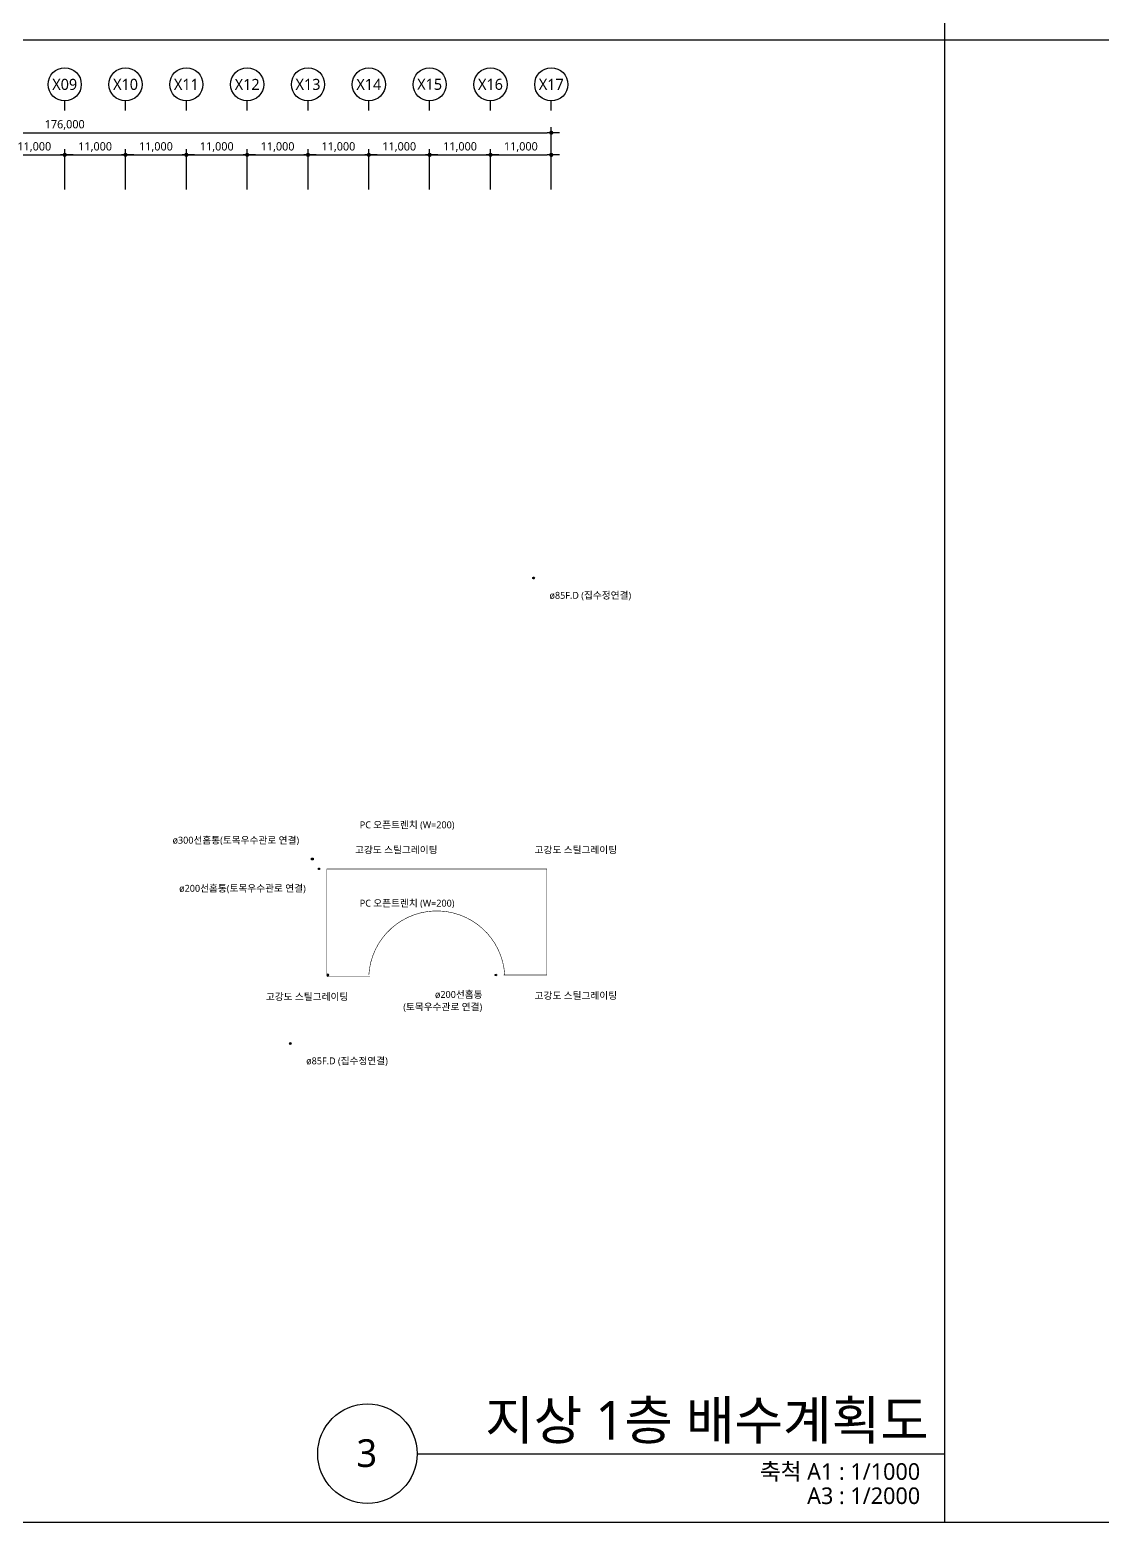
# Model space of a CAD drawing. Header units: millimetres. Extents: x 5104319 to 6731528, y 2502930 to 3039130.
# Drawn here: x 5298255 to 5492192, y 2502930 to 2772840 of the extents above; entities that cross this region are included whole.
import ezdxf
from ezdxf.enums import TextEntityAlignment as Align

# ---------------------------------------------------------------- set-up
doc = ezdxf.new("R2010")
doc.units = ezdxf.units.MM
doc.header["$PDMODE"] = 1
doc.linetypes.add('DIVIDE2', pattern=[15.875, 6.35, -3.175, 0, -3.175, 0, -3.175])
doc.linetypes.add('HID', pattern=[2.3, 1.5, -0.8])
doc.layers.get('Defpoints').update_dxf_attribs({"color": 140})
for name, color, linetype in [('0-아연도 그레이팅 커버', 6, 'DIVIDE2'), ('0-오픈트랜치', 2, 'HID'), ('D-1', 6, 'Continuous'), ('D-2', 6, 'Continuous'), ('SYM', 253, 'Continuous')]:
    doc.layers.add(name, color=color, linetype=linetype)
for name, color, linetype, lineweight in [('A-AXIS-BUBL', 7, 'Continuous', 25), ('A-DIMS', 7, 'Continuous', 25), ('A-MKXS-TEXT1', 3, 'Continuous', 25), ('A-XXXX-SYMB', 7, 'Continuous', 25), ('A-XXXX-TXT1', 3, 'Continuous', 25), ('A-XXXX-TXT2', 3, 'Continuous', 25)]:
    doc.layers.add(name, color=color, linetype=linetype, lineweight=lineweight)
doc.styles.add('HY울릉도L', font='')
doc.styles.add('맑은고딕', font='malgun.ttf')
doc.styles.get('HY울릉도L').set_extended_font_data('HYwulM')
doc.dimstyles.new('CDIM', dxfattribs={"dimtxt": 3, "dimasz": 1.5, "dimexe": 2, "dimexo": 1, "dimgap": 1, "dimtad": 1, "dimdec": 0, "dimrnd": 0.5, "dimzin": 0, "dimdsep": 32, "dimlunit": 6, "dimtxsty": 'HY울릉도L', "dimblk1": '_CIDOT', "dimblk2": '_CIDOT', "dimsah": 1, "dimcen": 5.5, "dimclrd": 2, "dimclre": 2, "dimclrt": 7, "dimadec": 0, "dimazin": 0, "dimtfac": 1, "dimtdec": 0, "dimtix": 1, "dimtmove": 2, "dimatfit": 1, "dimldrblk": '_CIDOT', "dimfxl": 1, "dimtolj": 1, "dimtzin": 0, "dimlwd": -1, "dimarcsym": 0})

# ---------------------------------------------------------------- blocks, each defined once
blk = doc.blocks.new('_CIDOT')
at = {"color": 0, "linetype": 'ByBlock'}
blk.add_line((2, 0), (-1, 0), dxfattribs=at)
at = {"color": 0, "linetype": 'ByBlock', "const_width": 0.5}
blk.add_lwpolyline([(-0.25, 0, 1), (0.25, 0, 1)], format="xyb", close=True, dxfattribs=at)
blk = doc.blocks.new('*D35')
at = {"layer": 'A-DIMS', "lineweight": -2, "transparency": 16777216}
for p, q in [((203693.0126114404, 255620.5923965098), (203693.0126114404, 262870.5923964344)), ((214693.0126114404, 255620.5923964912), (214693.0126114404, 262870.5923964344))]:
    blk.add_line(p, q, dxfattribs=at)
at = {"layer": 'A-DIMS', "transparency": 16777216}
blk.add_line((204443.0126114404, 261870.5923964344), (213943.0126114404, 261870.5923964344), dxfattribs=at)
at = {"layer": 'Defpoints', "color": 0, "transparency": 16777216}
for p in [(214693.0126114404, 261870.5923964344), (203693.0126114404, 255120.5923965098), (214693.0126114404, 255120.5923964912)]:
    blk.add_point(p, dxfattribs=at)
at = {"layer": 'A-DIMS', "transparency": 16777216, "xscale": 750, "yscale": 750, "zscale": 750, "rotation": 180}
blk.add_blockref('_CIDOT', (203693.0126114404, 261870.5923964344), dxfattribs=at)
at = {"layer": 'A-DIMS', "transparency": 16777216, "xscale": 750, "yscale": 750, "zscale": 750}
blk.add_blockref('_CIDOT', (214693.0126114404, 261870.5923964344), dxfattribs=at)
at = {"layer": 'A-DIMS', "color": 3, "transparency": 16777216, "insert": (209193.0126114404, 263275.4837007822), "char_height": 1500, "attachment_point": 5, "style": '맑은고딕'}
blk.add_mtext('\\A1;11,000', dxfattribs=at)
blk = doc.blocks.new('*D36')
at = {"layer": 'A-DIMS', "lineweight": -2, "transparency": 16777216}
for p, q in [((214693.0126114404, 255620.5923964912), (214693.0126114404, 262870.5923964158)), ((225693.0126114404, 255620.5923964726), (225693.0126114404, 262870.5923964158))]:
    blk.add_line(p, q, dxfattribs=at)
at = {"layer": 'A-DIMS', "transparency": 16777216}
blk.add_line((215443.0126114404, 261870.5923964158), (224943.0126114404, 261870.5923964158), dxfattribs=at)
at = {"layer": 'Defpoints', "color": 0, "transparency": 16777216}
for p in [(225693.0126114404, 261870.5923964158), (214693.0126114404, 255120.5923964912), (225693.0126114404, 255120.5923964726)]:
    blk.add_point(p, dxfattribs=at)
at = {"layer": 'A-DIMS', "transparency": 16777216, "xscale": 750, "yscale": 750, "zscale": 750, "rotation": 180}
blk.add_blockref('_CIDOT', (214693.0126114404, 261870.5923964158), dxfattribs=at)
at = {"layer": 'A-DIMS', "transparency": 16777216, "xscale": 750, "yscale": 750, "zscale": 750}
blk.add_blockref('_CIDOT', (225693.0126114404, 261870.5923964158), dxfattribs=at)
at = {"layer": 'A-DIMS', "color": 3, "transparency": 16777216, "insert": (220193.0126114404, 263275.4837007636), "char_height": 1500, "attachment_point": 5, "style": '맑은고딕'}
blk.add_mtext('\\A1;11,000', dxfattribs=at)
blk = doc.blocks.new('*D37')
at = {"layer": 'A-DIMS', "lineweight": -2, "transparency": 16777216}
for p, q in [((225693.0126114404, 255620.5923964726), (225693.0126114404, 262870.5923963971)), ((236693.0126114404, 255620.592396454), (236693.0126114404, 262870.5923963971))]:
    blk.add_line(p, q, dxfattribs=at)
at = {"layer": 'A-DIMS', "transparency": 16777216}
blk.add_line((226443.0126114404, 261870.5923963971), (235943.0126114404, 261870.5923963971), dxfattribs=at)
at = {"layer": 'Defpoints', "color": 0, "transparency": 16777216}
for p in [(236693.0126114404, 261870.5923963971), (225693.0126114404, 255120.5923964726), (236693.0126114404, 255120.592396454)]:
    blk.add_point(p, dxfattribs=at)
at = {"layer": 'A-DIMS', "transparency": 16777216, "xscale": 750, "yscale": 750, "zscale": 750, "rotation": 180}
blk.add_blockref('_CIDOT', (225693.0126114404, 261870.5923963971), dxfattribs=at)
at = {"layer": 'A-DIMS', "transparency": 16777216, "xscale": 750, "yscale": 750, "zscale": 750}
blk.add_blockref('_CIDOT', (236693.0126114404, 261870.5923963971), dxfattribs=at)
at = {"layer": 'A-DIMS', "color": 3, "transparency": 16777216, "insert": (231193.0126114404, 263275.483700745), "char_height": 1500, "attachment_point": 5, "style": '맑은고딕'}
blk.add_mtext('\\A1;11,000', dxfattribs=at)
blk = doc.blocks.new('*D38')
at = {"layer": 'A-DIMS', "lineweight": -2, "transparency": 16777216}
for p, q in [((236693.0126114404, 255620.5923964912), (236693.0126114404, 262870.5923964158)), ((247693.0126114404, 255620.5923964726), (247693.0126114404, 262870.5923964158))]:
    blk.add_line(p, q, dxfattribs=at)
at = {"layer": 'A-DIMS', "transparency": 16777216}
blk.add_line((237443.0126114404, 261870.5923964158), (246943.0126114404, 261870.5923964158), dxfattribs=at)
at = {"layer": 'Defpoints', "color": 0, "transparency": 16777216}
for p in [(247693.0126114404, 261870.5923964158), (236693.0126114404, 255120.5923964912), (247693.0126114404, 255120.5923964726)]:
    blk.add_point(p, dxfattribs=at)
at = {"layer": 'A-DIMS', "transparency": 16777216, "xscale": 750, "yscale": 750, "zscale": 750, "rotation": 180}
blk.add_blockref('_CIDOT', (236693.0126114404, 261870.5923964158), dxfattribs=at)
at = {"layer": 'A-DIMS', "transparency": 16777216, "xscale": 750, "yscale": 750, "zscale": 750}
blk.add_blockref('_CIDOT', (247693.0126114404, 261870.5923964158), dxfattribs=at)
at = {"layer": 'A-DIMS', "color": 3, "transparency": 16777216, "insert": (242193.0126114404, 263275.4837007636), "char_height": 1500, "attachment_point": 5, "style": '맑은고딕'}
blk.add_mtext('\\A1;11,000', dxfattribs=at)
blk = doc.blocks.new('*D39')
at = {"layer": 'A-DIMS', "lineweight": -2, "transparency": 16777216}
for p, q in [((247693.0126114404, 255620.5923964726), (247693.0126114404, 262870.5923963971)), ((258693.0126114404, 255620.592396454), (258693.0126114404, 262870.5923963971))]:
    blk.add_line(p, q, dxfattribs=at)
at = {"layer": 'A-DIMS', "transparency": 16777216}
blk.add_line((248443.0126114404, 261870.5923963971), (257943.0126114404, 261870.5923963971), dxfattribs=at)
at = {"layer": 'Defpoints', "color": 0, "transparency": 16777216}
for p in [(258693.0126114404, 261870.5923963971), (247693.0126114404, 255120.5923964726), (258693.0126114404, 255120.592396454)]:
    blk.add_point(p, dxfattribs=at)
at = {"layer": 'A-DIMS', "transparency": 16777216, "xscale": 750, "yscale": 750, "zscale": 750, "rotation": 180}
blk.add_blockref('_CIDOT', (247693.0126114404, 261870.5923963971), dxfattribs=at)
at = {"layer": 'A-DIMS', "transparency": 16777216, "xscale": 750, "yscale": 750, "zscale": 750}
blk.add_blockref('_CIDOT', (258693.0126114404, 261870.5923963971), dxfattribs=at)
at = {"layer": 'A-DIMS', "color": 3, "transparency": 16777216, "insert": (253193.0126114404, 263275.483700745), "char_height": 1500, "attachment_point": 5, "style": '맑은고딕'}
blk.add_mtext('\\A1;11,000', dxfattribs=at)
blk = doc.blocks.new('*D40')
at = {"layer": 'A-DIMS', "lineweight": -2, "transparency": 16777216}
for p, q in [((258693.0126114404, 255620.592396454), (258693.0126114404, 262870.5923963785)), ((269693.0126114404, 255620.5923964353), (269693.0126114404, 262870.5923963785))]:
    blk.add_line(p, q, dxfattribs=at)
at = {"layer": 'A-DIMS', "transparency": 16777216}
blk.add_line((259443.0126114404, 261870.5923963785), (268943.0126114404, 261870.5923963785), dxfattribs=at)
at = {"layer": 'Defpoints', "color": 0, "transparency": 16777216}
for p in [(269693.0126114404, 261870.5923963785), (258693.0126114404, 255120.592396454), (269693.0126114404, 255120.5923964353)]:
    blk.add_point(p, dxfattribs=at)
at = {"layer": 'A-DIMS', "transparency": 16777216, "xscale": 750, "yscale": 750, "zscale": 750, "rotation": 180}
blk.add_blockref('_CIDOT', (258693.0126114404, 261870.5923963785), dxfattribs=at)
at = {"layer": 'A-DIMS', "transparency": 16777216, "xscale": 750, "yscale": 750, "zscale": 750}
blk.add_blockref('_CIDOT', (269693.0126114404, 261870.5923963785), dxfattribs=at)
at = {"layer": 'A-DIMS', "color": 3, "transparency": 16777216, "insert": (264193.0126114404, 263275.4837007264), "char_height": 1500, "attachment_point": 5, "style": '맑은고딕'}
blk.add_mtext('\\A1;11,000', dxfattribs=at)
blk = doc.blocks.new('*D41')
at = {"layer": 'A-DIMS', "lineweight": -2, "transparency": 16777216}
for p, q in [((269693.0126114404, 255620.5923964726), (269693.0126114404, 262870.5923963971)), ((280693.0126114404, 255620.592396454), (280693.0126114404, 262870.5923963971))]:
    blk.add_line(p, q, dxfattribs=at)
at = {"layer": 'A-DIMS', "transparency": 16777216}
blk.add_line((270443.0126114404, 261870.5923963971), (279943.0126114404, 261870.5923963971), dxfattribs=at)
at = {"layer": 'Defpoints', "color": 0, "transparency": 16777216}
for p in [(280693.0126114404, 261870.5923963971), (269693.0126114404, 255120.5923964726), (280693.0126114404, 255120.592396454)]:
    blk.add_point(p, dxfattribs=at)
at = {"layer": 'A-DIMS', "transparency": 16777216, "xscale": 750, "yscale": 750, "zscale": 750, "rotation": 180}
blk.add_blockref('_CIDOT', (269693.0126114404, 261870.5923963971), dxfattribs=at)
at = {"layer": 'A-DIMS', "transparency": 16777216, "xscale": 750, "yscale": 750, "zscale": 750}
blk.add_blockref('_CIDOT', (280693.0126114404, 261870.5923963971), dxfattribs=at)
at = {"layer": 'A-DIMS', "color": 3, "transparency": 16777216, "insert": (275193.0126114404, 263275.483700745), "char_height": 1500, "attachment_point": 5, "style": '맑은고딕'}
blk.add_mtext('\\A1;11,000', dxfattribs=at)
blk = doc.blocks.new('*D42')
at = {"layer": 'A-DIMS', "lineweight": -2, "transparency": 16777216}
for p, q in [((280693.0126114404, 255620.5923965285), (280693.0126114404, 262870.592396453)), ((291693.0126114404, 255620.5923965098), (291693.0126114404, 262870.592396453))]:
    blk.add_line(p, q, dxfattribs=at)
at = {"layer": 'A-DIMS', "transparency": 16777216}
blk.add_line((281443.0126114404, 261870.592396453), (290943.0126114404, 261870.592396453), dxfattribs=at)
at = {"layer": 'Defpoints', "color": 0, "transparency": 16777216}
for p in [(291693.0126114404, 261870.592396453), (280693.0126114404, 255120.5923965285), (291693.0126114404, 255120.5923965098)]:
    blk.add_point(p, dxfattribs=at)
at = {"layer": 'A-DIMS', "transparency": 16777216, "xscale": 750, "yscale": 750, "zscale": 750, "rotation": 180}
blk.add_blockref('_CIDOT', (280693.0126114404, 261870.592396453), dxfattribs=at)
at = {"layer": 'A-DIMS', "transparency": 16777216, "xscale": 750, "yscale": 750, "zscale": 750}
blk.add_blockref('_CIDOT', (291693.0126114404, 261870.592396453), dxfattribs=at)
at = {"layer": 'A-DIMS', "color": 3, "transparency": 16777216, "insert": (286193.0126114404, 263275.4837008009), "char_height": 1500, "attachment_point": 5, "style": '맑은고딕'}
blk.add_mtext('\\A1;11,000', dxfattribs=at)
blk = doc.blocks.new('*D43')
at = {"layer": 'A-DIMS', "lineweight": -2, "transparency": 16777216}
for p, q in [((126693.0126114404, 255620.5923965098), (126693.0126114404, 266870.5923965471)), ((302693.0126114404, 255620.5923965098), (302693.0126114404, 266870.5923965471))]:
    blk.add_line(p, q, dxfattribs=at)
at = {"layer": 'A-DIMS', "transparency": 16777216}
blk.add_line((127443.0126114404, 265870.5923965471), (301943.0126114404, 265870.5923965471), dxfattribs=at)
at = {"layer": 'Defpoints', "color": 0, "transparency": 16777216}
for p in [(302693.0126114404, 265870.5923965471), (126693.0126114404, 255120.5923965098), (302693.0126114404, 255120.5923965098)]:
    blk.add_point(p, dxfattribs=at)
at = {"layer": 'A-DIMS', "transparency": 16777216, "xscale": 750, "yscale": 750, "zscale": 750, "rotation": 180}
blk.add_blockref('_CIDOT', (126693.0126114404, 265870.5923965471), dxfattribs=at)
at = {"layer": 'A-DIMS', "transparency": 16777216, "xscale": 750, "yscale": 750, "zscale": 750}
blk.add_blockref('_CIDOT', (302693.0126114404, 265870.5923965471), dxfattribs=at)
at = {"layer": 'A-DIMS', "color": 3, "transparency": 16777216, "insert": (214693.0126114404, 267275.4837008949), "char_height": 1500, "attachment_point": 5, "style": '맑은고딕'}
blk.add_mtext('\\A1;176,000', dxfattribs=at)
blk = doc.blocks.new('*D44')
at = {"layer": 'A-DIMS', "lineweight": -2, "transparency": 16777216}
for p, q in [((291693.0126114404, 255620.592396454), (291693.0126114404, 262870.5923963785)), ((302693.0126114404, 255620.5923964353), (302693.0126114404, 262870.5923963785))]:
    blk.add_line(p, q, dxfattribs=at)
at = {"layer": 'A-DIMS', "transparency": 16777216}
blk.add_line((292443.0126114404, 261870.5923963785), (301943.0126114404, 261870.5923963785), dxfattribs=at)
at = {"layer": 'Defpoints', "color": 0, "transparency": 16777216}
for p in [(302693.0126114404, 261870.5923963785), (291693.0126114404, 255120.592396454), (302693.0126114404, 255120.5923964353)]:
    blk.add_point(p, dxfattribs=at)
at = {"layer": 'A-DIMS', "transparency": 16777216, "xscale": 750, "yscale": 750, "zscale": 750, "rotation": 180}
blk.add_blockref('_CIDOT', (291693.0126114404, 261870.5923963785), dxfattribs=at)
at = {"layer": 'A-DIMS', "transparency": 16777216, "xscale": 750, "yscale": 750, "zscale": 750}
blk.add_blockref('_CIDOT', (302693.0126114404, 261870.5923963785), dxfattribs=at)
at = {"layer": 'A-DIMS', "color": 3, "transparency": 16777216, "insert": (297193.0126114404, 263275.4837007264), "char_height": 1500, "attachment_point": 5, "style": '맑은고딕'}
blk.add_mtext('\\A1;11,000', dxfattribs=at)
blk = doc.blocks.new('A$C144A12A0')
at = {"layer": 'D-2'}
h = blk.add_hatch(color=256, dxfattribs=at)
h.dxf.hatch_style = 1
edge = h.paths.add_edge_path()
edge.add_arc((1199.999838854186, 1200.000564577698), 1200.000000186265, 0, 360)
for p, q in [((-240.0001613693312, 1200.000564579022), (2639.999839077704, 1200.000564576651)), ((1199.999838854186, -239.9994356458192), (1199.999838854186, 2640.000564801216))]:
    blk.add_line(p, q, dxfattribs=at)
at = {"layer": 'Defpoints'}
blk.add_circle((1199.999838854186, 1200.000564577698), 1200.000000186265, dxfattribs=at)
blk = doc.blocks.new('상자')
at = {"layer": 'D-1'}
for p, q in [((6041333.205289224, 124772.7316036165), (6041693.20528928, 124772.7316036168)), ((6042773.205289448, 126212.731603841), (6042773.205289448, 125852.7316037851)), ((6042773.205289448, 123692.7316034499), (6042773.205289448, 123332.731603394)), ((6043853.205289615, 124772.7316036183), (6044213.205289671, 124772.7316036185))]:
    blk.add_line(p, q, dxfattribs=at)
at = {"layer": 'D-1', "ltscale": 0.6}
blk.add_lwpolyline([(6041333.205289261, 126212.7316038694), (6044213.205289634, 126212.7316038694), (6044213.205289634, 123332.7316035011), (6041333.205289261, 123332.7316035011)], close=True, dxfattribs=at)
for points in [[(6044213.205289701, 126212.7316038693), (6041333.205289331, 123332.7316035012)], [(6041333.205289261, 126212.7316038693), (6044213.205289634, 123332.7316034985)]]:
    blk.add_lwpolyline(points, dxfattribs=at)
blk.add_circle((6042773.205289448, 124772.7316036175), 1080.000000167638, dxfattribs=at)
at = {"layer": 'Defpoints'}
blk.add_circle((6042773.205289448, 124772.7316036175), 1200.000000186265, dxfattribs=at)
at = {"layer": 'SYM', "ltscale": 0.6}
blk.add_circle((6042773.205289448, 124772.7316036175), 1080.000000167638, dxfattribs=at)
blk = doc.blocks.new('A$C20DC7017')
at = {"layer": 'D-1'}
for p, q in [((-240.0011381028453, 1199.99889118284), (119.9988619530341, 1199.998891183117)), ((1199.998862120672, 2639.998891407333), (1199.998862120672, 2279.998891351453)), ((1199.998862120672, 119.9988910161774), (1199.998862120672, -240.001109039702)), ((2279.99886228831, 1199.998891184587), (2639.99886234419, 1199.998891184863))]:
    blk.add_line(p, q, dxfattribs=at)
at = {"layer": 'D-1', "ltscale": 0.6}
blk.add_circle((1199.998862120672, 1199.998891183815), 1080.000000167638, dxfattribs=at)
at = {"layer": 'Defpoints'}
blk.add_circle((1199.99886212073, 1199.998891183815), 1200.000000186265, dxfattribs=at)
at = {"layer": 'SYM', "ltscale": 0.6}
blk.add_circle((1199.998862120672, 1199.998891183815), 1080.000000167638, dxfattribs=at)
blk = doc.blocks.new('DIM(210222)')
for p, q in [((214693.0126114404, 269870.5923965285), (214693.0126114404, 271620.5923965285)), ((225693.0126114404, 269870.5923965098), (225693.0126114404, 271620.5923965098)), ((236693.0126114404, 269870.5923965471), (236693.0126114404, 271620.5923965471)), ((247693.0126114404, 269870.5923965471), (247693.0126114404, 271620.5923965471)), ((258693.0126114404, 269870.5923965471), (258693.0126114404, 271620.5923965471)), ((269693.0126114404, 269870.5923965471), (269693.0126114404, 271620.5923965471)), ((280693.0126114404, 269870.5923965471), (280693.0126114404, 271620.5923965471)), ((291693.0126114404, 269870.5923965285), (291693.0126114404, 271620.5923965285)), ((302693.0126114404, 269870.5923965098), (302693.0126114404, 271620.5923965098))]:
    blk.add_line(p, q)
at = {"layer": 'A-AXIS-BUBL', "ltscale": 0.2}
for centre in [(214693.0126114404, 274620.5923965285), (225693.0126114404, 274620.5923965098), (236693.0126114404, 274620.5923965471), (247693.0126114404, 274620.5923965471), (258693.0126114404, 274620.5923965471), (269693.0126114404, 274620.5923965471), (280693.0126114404, 274620.5923965471), (291693.0126114404, 274620.5923965285), (302693.0126114404, 274620.5923965098)]:
    blk.add_circle(centre, 3000.000030000308, dxfattribs=at)
at = {"layer": 'A-XXXX-TXT2', "ltscale": 0.2, "style": '맑은고딕'}
for s, p in [('X09', (214693.0126114404, 274620.5923965285)), ('X10', (225693.0126114404, 274620.5923965098)), ('X11', (236693.0126114404, 274620.5923965471)), ('X12', (247693.0126114404, 274620.5923965471)), ('X13', (258693.0126114404, 274620.5923965471)), ('X14', (269693.0126114404, 274620.5923965471)), ('X15', (280693.0126114404, 274620.5923965471)), ('X16', (291693.0126114404, 274620.5923965285)), ('X17', (302693.0126114404, 274620.5923965098))]:
    blk.add_text(s, height=2000.000020000205, dxfattribs=at).set_placement(p, align=Align.MIDDLE)
at = {"layer": 'A-DIMS'}
for p1, p2, distance, picture, middle in [((126693.0126114404, 255120.5923965098), (302693.0126114404, 255120.5923965098), 10750.000000037282, '*D43', (214693.0126114404, 267275.4837008949)), ((203693.0126114404, 255120.5923965098), (214693.0126114404, 255120.5923964912), 6749.99999994319, '*D35', (209193.0126114404, 263275.4837007822)), ((214693.0126114404, 255120.5923964912), (225693.0126114404, 255120.5923964726), 6749.99999994319, '*D36', (220193.0126114404, 263275.4837007636)), ((225693.0126114404, 255120.5923964726), (236693.0126114404, 255120.592396454), 6749.999999943103, '*D37', (231193.0126114404, 263275.483700745)), ((236693.0126114404, 255120.5923964912), (247693.0126114404, 255120.5923964726), 6749.99999994319, '*D38', (242193.0126114404, 263275.4837007636)), ((247693.0126114404, 255120.5923964726), (258693.0126114404, 255120.592396454), 6749.999999943103, '*D39', (253193.0126114404, 263275.483700745)), ((258693.0126114404, 255120.592396454), (269693.0126114404, 255120.5923964353), 6749.999999943189, '*D40', (264193.0126114404, 263275.4837007264)), ((269693.0126114404, 255120.5923964726), (280693.0126114404, 255120.592396454), 6749.999999943103, '*D41', (275193.0126114404, 263275.483700745)), ((280693.0126114404, 255120.5923965285), (291693.0126114404, 255120.5923965098), 6749.99999994319, '*D42', (286193.0126114404, 263275.4837008009)), ((291693.0126114404, 255120.592396454), (302693.0126114404, 255120.5923964353), 6749.999999943188, '*D44', (297193.0126114404, 263275.4837007264))]:
    dim = blk.add_aligned_dim(p1=p1, p2=p2, distance=distance, dimstyle='CDIM', override={"dimscale": 500, "dimtxsty": '맑은고딕', "dimclrd": 256, "dimclre": 256, "dimclrt": 3}, dxfattribs=at)
    dim.commit()
    dim.dimension.update_dxf_attribs({"geometry": picture, "text_midpoint": middle})

msp = doc.modelspace()

# ---------------------------------------------------------------- linework, layer by layer
for p, q in [((5463693.796941363, 3039130.214301571), (5463693.796941363, 2502930.214302316)), ((5104318.796908954, 2771030.214301944), (5823068.796973773, 2771030.214301944)), ((5104318.796941364, 2502930.214302689), (5823068.797006183, 2502930.214302689))]:
    msp.add_line(p, q)
for points in [[(5389361.809528585, 2673700.806698565, 0, 500.0000050000514, 0), (5390111.809536045, 2672401.768579908, 0, 0, 0), (5391175.580174868, 2670559.263785928, 0, 0, 0), (5392239.349208786, 2670559.263785928, 0, 0, 0)], [(5377560.932268098, 2620881.369459963, 0, 500.0000050000514, 0), (5377560.932268127, 2622381.369474935, 0, 0, 0), (5377560.932268097, 2628955.554663383, 0, 0, 0), (5375104.262915744, 2628955.554663383, 0, 0, 0)], [(5349361.809528587, 2622850.806698611, 0, 500.0000050000514, 0), (5349361.809528617, 2624350.806713582, 0, 0, 0), (5349361.809528587, 2626478.347991175, 0, 0, 0), (5346905.140176233, 2626478.347991175, 0, 0, 0)], [(5353355.682512039, 2620885.869459988, 0, 500.0000050000514, 0), (5353355.68251201, 2622385.86947496, 0, 0, 0), (5353355.682512039, 2624513.410752552, 0, 0, 0), (5355812.351864394, 2624513.410752552, 0, 0, 0)], [(5385561.809533188, 2620885.869459988, 0, 500.0000050000514, 0), (5385561.809533158, 2622385.86947496, 0, 0, 0), (5385561.809533188, 2624513.410752552, 0, 0, 0), (5388018.478885543, 2624513.410752552, 0, 0, 0)], [(5350561.809528584, 2621100.806698521, 0, 500.0000050000514, 0), (5350561.809528613, 2619600.806683549, 0, 0, 0), (5350561.809528584, 2617473.265405957, 0, 0, 0), (5348105.140176229, 2617473.265405957, 0, 0, 0)], [(5377560.932268098, 2611599.646963707, 0, 500.0000050000514, 0), (5377560.932268127, 2613099.646978679, 0, 0, 0), (5377560.932268097, 2614783.402869722, 0, 0, 0), (5375104.262915744, 2614783.402869722, 0, 0, 0)], [(5358361.809523987, 2601681.369459963, 0, 500.0000050000514, 0), (5358361.809524016, 2600181.369444991, 0, 0, 0), (5358361.809523987, 2598053.828167399, 0, 0, 0), (5355905.140171632, 2598053.828167399, 0, 0, 0)], [(5382539.100468337, 2601900.806698608, 0, 500.0000050000514, 0), (5382539.100468366, 2600400.806683636, 0, 0, 0), (5382539.100468337, 2598273.265406044, 0, 0, 0), (5380082.431115982, 2598273.265406044, 0, 0, 0)], [(5385561.809533188, 2601881.369459963, 0, 500.0000050000514, 0), (5385561.809533158, 2600381.369444991, 0, 0, 0), (5385561.809533188, 2598253.828167399, 0, 0, 0), (5388018.478885543, 2598253.828167399, 0, 0, 0)], [(5345361.809528583, 2589500.806698565, 0, 500.0000050000514, 0), (5346111.809536044, 2588201.768579908, 0, 0, 0), (5347175.580174866, 2586359.263785928, 0, 0, 0), (5348239.349208784, 2586359.263785928, 0, 0, 0)]]:
    msp.add_lwpolyline(points, format="xyseb")
at = {"layer": '0-아연도 그레이팅 커버', "ltscale": 100, "const_width": 100}
for points in [[(5362861.809528587, 2621081.369459963), (5351961.809524022, 2621081.369459953)], [(5380861.809528587, 2621081.369459963), (5391761.809533153, 2621081.369459953)], [(5391761.809528588, 2601881.369459974), (5383951.474531788, 2601881.369459963)], [(5359772.144520823, 2601681.369459963), (5351961.809524022, 2601681.369459964)]]:
    msp.add_lwpolyline(points, dxfattribs=at)
at = {"layer": '0-오픈트랜치', "ltscale": 50}
for points in [[(5350663.097798588, 2621100.377275254, 0, 250.0005050736482, 0), (5351070.416710765, 2621100.377281242, 0, 0, 0), (5352161.137768957, 2621100.377275254, 0, 0, 0), (5352161.137768957, 2621100.377275254, 0, 0, 0)], [(5382640.388738337, 2601900.377275242, 0, 250.0005050736482, 0), (5383047.707650514, 2601900.37728123, 0, 0, 0), (5384138.428708706, 2601900.377275242, 0, 0, 0), (5384138.428708706, 2601900.377275242, 0, 0, 0)]]:
    msp.add_lwpolyline(points, format="xyseb", dxfattribs=at)
at = {"layer": '0-오픈트랜치', "ltscale": 500, "const_width": 100}
for points in [[(5351961.809524022, 2621081.369459953), (5351961.809524021, 2601881.369459964)], [(5380861.809528587, 2621081.369459963), (5362861.809528587, 2621081.369459963)], [(5391761.809528589, 2621081.369459954), (5391761.809528588, 2601881.369459964)]]:
    msp.add_lwpolyline(points, dxfattribs=at)
msp.add_lwpolyline([(5384141.874674995, 2601881.369459963, 0.9438546208926795), (5359561.80952859, 2601881.369459963)], format="xyb", dxfattribs=at)
at = {"layer": 'A-XXXX-SYMB'}
msp.add_line((5368315.311483347, 2515310.777064272), (5463693.796973775, 2515310.777064272), dxfattribs=at)
msp.add_circle((5359315.311393355, 2515310.777064272), 9000.000089994926, dxfattribs=at)

# ---------------------------------------------------------------- block references
msp.add_blockref('DIM(210222)', (5089868.79691715, 2488360.777063528))
at = {"layer": 'D-1', "ltscale": 0.6}
for name, p, xscale, yscale, zscale in [('A$C20DC7017', (5389201.524729548, 2673540.521895647), 0.1335707925200356, 0.1335707925200356, 0.1335707925200356), ('상자', (4719906.267390015, 2609853.647158153), 0.1041666666535801, 0.1041666666535801, 0.1041666666535801), ('상자', (4930924.781430061, 2612436.033671496), 0.06944444443673639, 0.06944444443673639, 0.06944444443673639), ('상자', (4962902.07236981, 2593236.033671495), 0.06944444443673639, 0.06944444443673639, 0.06944444443673639), ('A$C20DC7017', (5345201.524729546, 2589340.521895647), 0.1335707925200356, 0.1335707925200356, 0.1335707925200356)]:
    msp.add_blockref(name, p, dxfattribs=dict(at, xscale=xscale, yscale=yscale, zscale=zscale))
at = {"layer": 'D-2', "ltscale": 0.6, "xscale": -0.1335707925200356, "yscale": 0.1335707925200356, "zscale": 0.1335707925200356, "rotation": 180}
msp.add_blockref('A$C144A12A0', (5351993.86653578, 2602029.331919067), dxfattribs=at)

# ---------------------------------------------------------------- texts
at = {"layer": 'A-MKXS-TEXT1', "style": '맑은고딕'}
for p in [(5392239.349208786, 2670559.263785928), (5348239.349208784, 2586359.263785928)]:
    msp.add_text('ø85F.D (집수정연결)', height=1250, dxfattribs=at).set_placement(p, align=Align.MIDDLE_LEFT)
for s, p in [('PC 오픈트렌치 (W=200)', (5375054.262915744, 2629051.82859694)), ('ø300선홈통(토목우수관로 연결)', (5346955.699318564, 2626278.347991175)), ('고강도 스틸그레이팅', (5371985.977917491, 2624513.410752552)), ('고강도 스틸그레이팅', (5404466.237037716, 2624513.410752552)), ('ø200선홈통(토목우수관로 연결)', (5348155.699318561, 2617569.664862479)), ('PC 오픈트렌치 (W=200)', (5375054.262915744, 2614885.276587442)), ('고강도 스틸그레이팅', (5355855.140171632, 2597971.457243486)), ('(토목우수관로 연결)', (5380071.917871588, 2596127.873233777)), ('ø200선홈통', (5380132.990258314, 2598369.664862566)), ('고강도 스틸그레이팅', (5404466.237037716, 2598171.457243486))]:
    msp.add_text(s, height=1250, dxfattribs=at).set_placement(p, align=Align.MIDDLE_RIGHT)
at = {"layer": 'A-XXXX-TXT1', "style": '맑은고딕'}
msp.add_text('지상 1층 배수계획도', height=7000.000069996055, dxfattribs=at).set_placement((5460835.746402519, 2515763.535531547), align=Align.BOTTOM_RIGHT)
msp.add_text('3', height=5000.000049996321, dxfattribs=at).set_placement((5359199.757601157, 2515417.543256424), align=Align.MIDDLE)
for s, p in [('축척 A1 : 1/1000', (5459278.182795948, 2513588.006420182)), ('A3 : 1/2000', (5459278.182731128, 2509209.689658405)), ('A3 : 1/2000', (5459278.182795948, 2509209.689658778))]:
    msp.add_text(s, height=3000.000029998308, dxfattribs=at).set_placement(p, align=Align.TOP_RIGHT)

doc.saveas('drawing.dxf')
